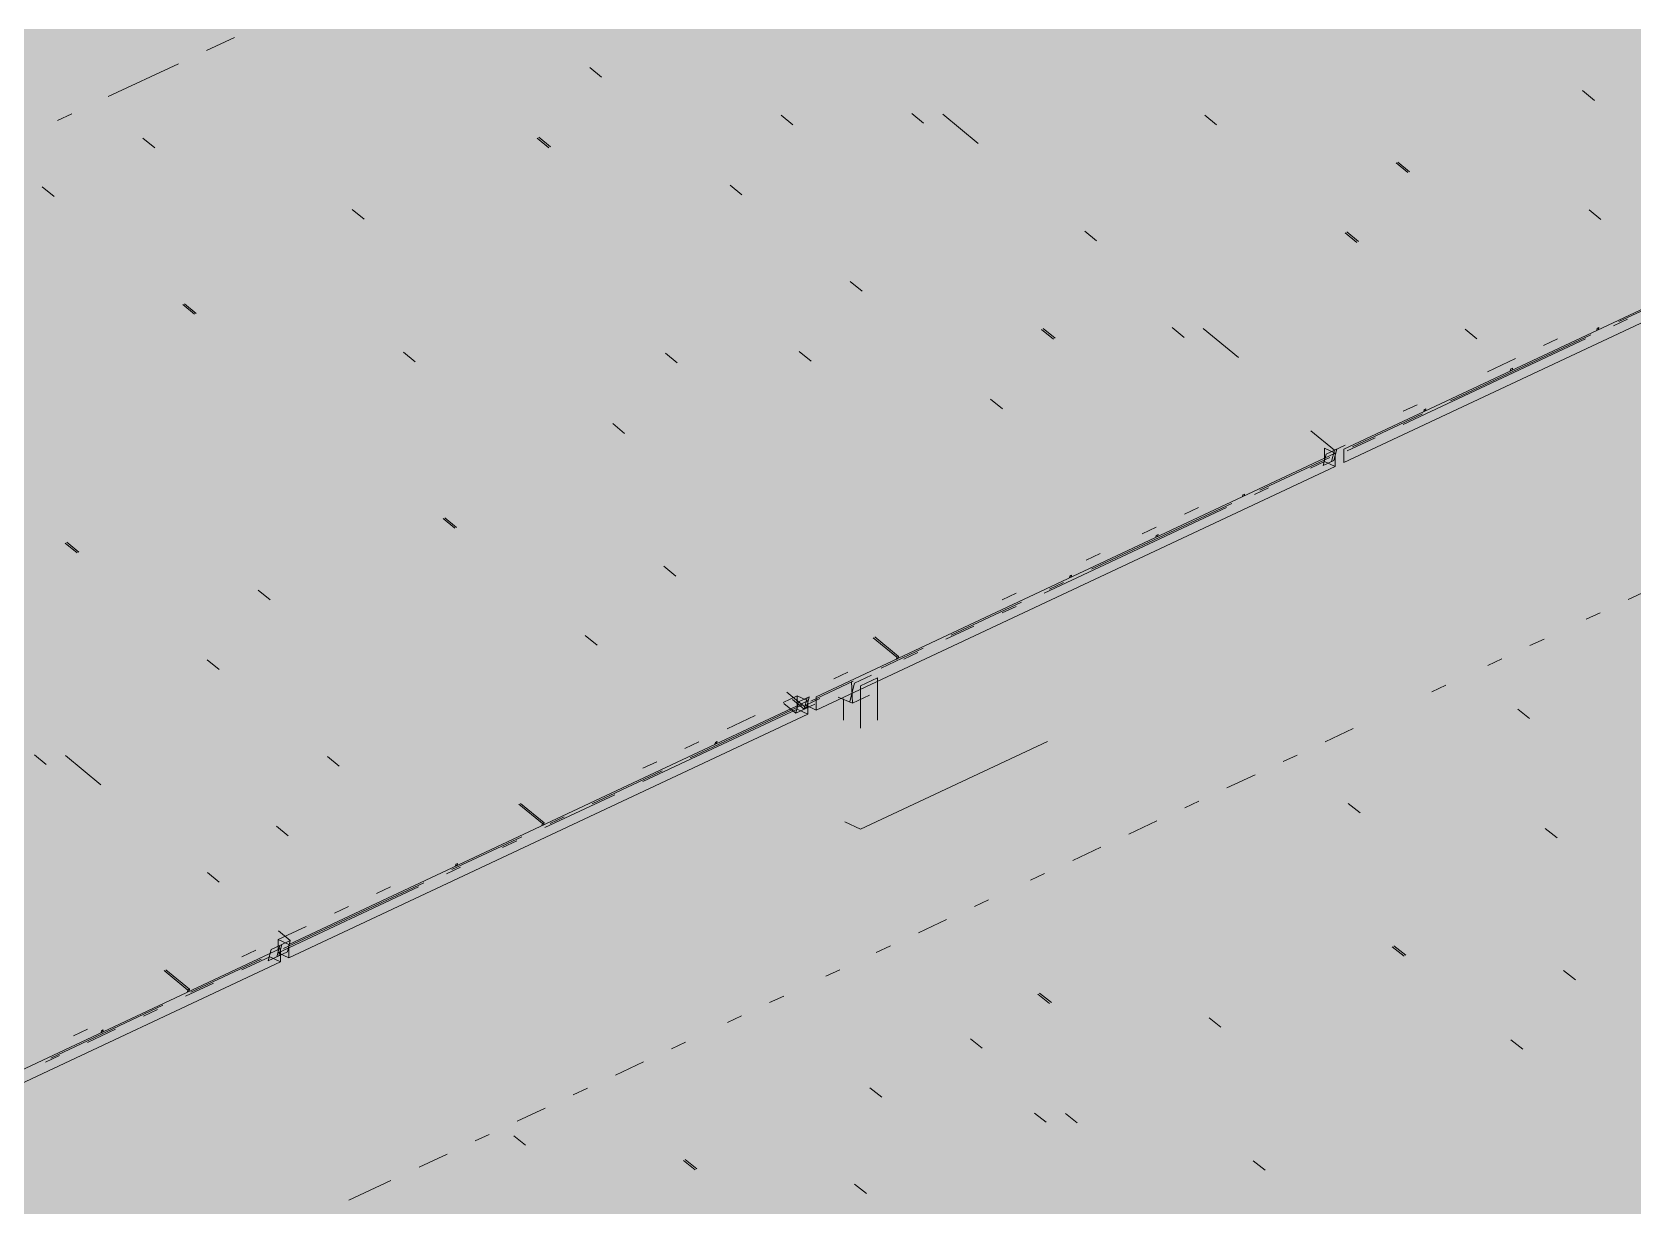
# Paper-space layout '03 3D Building and Roof' of a CAD drawing. Header units: millimetres. Extents: x 5 to 415, y 5 to 292.
# Drawn here: x 217.88 to 224.16, y 231.05 to 235.65 of the extents above; entities that cross this region are included whole.
import ezdxf

# ---------------------------------------------------------------- set-up
doc = ezdxf.new("R2010")
doc.units = ezdxf.units.MM
doc.layers.add('EXISTING', color=7, linetype='Continuous')
doc.layers.add('IMAGES', color=7, linetype='Continuous')

# ---------------------------------------------------------------- blocks, each defined once
blk = doc.blocks.new('SHEET_03')
at = {"layer": 'EXISTING', "color": 250, "lineweight": 9}
for p, q in [((218.5599, 235.5817), (218.6699, 235.6333)), ((218.1746, 235.4008), (218.4498, 235.53)), ((220.1109, 235.477), (220.0645, 235.5152)), ((224.0067, 235.386), (223.9602, 235.4242)), ((217.9761, 235.3076), (218.0312, 235.3335)), ((220.8153, 235.3277), (220.8618, 235.2895)), ((221.3278, 235.3345), (221.3742, 235.2963)), ((221.5886, 235.2169), (221.4493, 235.3315)), ((222.5239, 235.2899), (222.4774, 235.3281)), ((218.3575, 235.1999), (218.311, 235.2381)), ((219.8578, 235.2381), (219.9042, 235.2)), ((219.9109, 235.2031), (219.8644, 235.2413)), ((223.2283, 235.1406), (223.2747, 235.1024)), ((223.2814, 235.1055), (223.2349, 235.1437)), ((217.9625, 235.0083), (217.916, 235.0465)), ((220.6153, 235.0538), (220.6617, 235.0156)), ((223.0231, 234.0172), (225.0595, 234.9732)), ((219.1325, 234.9577), (219.179, 234.9195)), ((223.0231, 233.9651), (225.0595, 234.9212)), ((223.9858, 234.9562), (224.0322, 234.918)), ((222.0532, 234.835), (222.0067, 234.8732)), ((223.0282, 234.8667), (223.0747, 234.8285)), ((223.0814, 234.8316), (223.0349, 234.8698)), ((224.103, 234.5177), (224.5433, 234.7244)), ((221.133, 234.6369), (221.0865, 234.675)), ((218.4668, 234.5851), (218.5133, 234.5469)), ((218.52, 234.5501), (218.4735, 234.5883)), ((221.8373, 234.4876), (221.8838, 234.4494)), ((221.8905, 234.4525), (221.844, 234.4907)), ((222.3498, 234.4943), (222.3963, 234.4561)), ((222.6106, 234.3768), (222.4713, 234.4914)), ((223.5459, 234.4497), (223.4995, 234.4879)), ((224.018, 234.4914), (224.0162, 234.4842)), ((224.0162, 234.4842), (224.0229, 234.4873)), ((224.0247, 234.4945), (224.018, 234.4914)), ((224.0229, 234.4873), (224.0247, 234.4945)), ((224.0822, 234.5015), (224.1372, 234.5273)), ((223.2566, 234.1139), (223.9721, 234.4498)), ((223.4425, 234.2076), (223.9929, 234.466)), ((223.862, 234.4502), (223.807, 234.4243)), ((219.3795, 234.3598), (219.333, 234.398)), ((220.4077, 234.3564), (220.3612, 234.3946)), ((220.9329, 234.363), (220.8865, 234.4011)), ((223.6969, 234.3726), (223.5868, 234.321)), ((223.6786, 234.332), (223.6768, 234.3249)), ((223.6768, 234.3249), (223.6835, 234.328)), ((223.6853, 234.3352), (223.6786, 234.332)), ((223.6835, 234.328), (223.6853, 234.3352)), ((221.6373, 234.2137), (221.6837, 234.1755)), ((223.0573, 234.0268), (223.3325, 234.156)), ((223.3116, 234.1918), (223.2566, 234.1659)), ((223.3392, 234.1727), (223.3374, 234.1655)), ((223.3374, 234.1655), (223.3441, 234.1687)), ((223.3459, 234.1758), (223.3392, 234.1727)), ((223.3441, 234.1687), (223.3459, 234.1758)), ((220.1545, 234.1175), (220.201, 234.0793)), ((222.8941, 234.0899), (222.9871, 234.0135)), ((223.0287, 234.0331), (222.9871, 234.0135)), ((223.0364, 234.0105), (223.1465, 234.0622)), ((220.9533, 233.0455), (222.9897, 234.0015)), ((222.6937, 233.8561), (222.9689, 233.9853)), ((222.893, 233.9432), (222.9481, 233.9691)), ((222.9537, 233.9979), (222.9424, 233.9531)), ((222.9424, 233.9531), (222.9841, 233.9727)), ((222.9481, 234.0211), (222.9897, 234.0015)), ((222.9481, 233.9691), (222.9481, 234.0211)), ((222.9897, 233.9495), (222.9481, 233.9691)), ((222.9954, 234.0175), (222.9537, 233.9979)), ((222.9871, 234.0135), (222.9757, 233.9688)), ((222.9841, 233.9727), (222.9954, 234.0175)), ((222.9897, 234.0015), (222.9897, 233.9495)), ((223.0231, 233.9651), (223.0231, 234.0172)), ((220.9533, 232.9934), (222.9897, 233.9495)), ((222.6337, 233.8415), (222.6271, 233.8384)), ((222.6319, 233.8343), (222.6337, 233.8415)), ((222.6729, 233.8399), (222.7279, 233.8657)), ((221.8473, 233.4523), (222.5628, 233.7882)), ((222.0332, 233.546), (222.5836, 233.8044)), ((222.4527, 233.7885), (222.3977, 233.7627)), ((222.6271, 233.8384), (222.6253, 233.8312)), ((222.6253, 233.8312), (222.6319, 233.8343)), ((219.4888, 233.745), (219.5353, 233.7068)), ((219.542, 233.7099), (219.4955, 233.7481)), ((218.0592, 233.6138), (218.0127, 233.652)), ((222.2876, 233.711), (222.2326, 233.6852)), ((222.2877, 233.679), (222.2858, 233.6719)), ((222.2858, 233.6719), (222.2925, 233.675)), ((222.2943, 233.6822), (222.2877, 233.679)), ((222.2925, 233.675), (222.2943, 233.6822)), ((218.0061, 233.6489), (218.0525, 233.6107)), ((222.0674, 233.6077), (222.0124, 233.5818)), ((220.4015, 233.5197), (220.3551, 233.5579)), ((218.7636, 233.4645), (218.81, 233.4263)), ((221.8681, 233.4685), (221.9232, 233.4943)), ((221.9483, 233.5197), (221.9464, 233.5125)), ((221.9464, 233.5125), (221.9531, 233.5157)), ((221.9549, 233.5228), (221.9483, 233.5197)), ((221.9531, 233.5157), (221.9549, 233.5228)), ((224.1393, 233.4274), (224.2494, 233.479)), ((221.4829, 233.2876), (221.7581, 233.4168)), ((221.7372, 233.4526), (221.6822, 233.4268)), ((221.6822, 233.3748), (221.7372, 233.4006)), ((223.9742, 233.3498), (224.0292, 233.3757)), ((220.0463, 233.2867), (220.0928, 233.2486)), ((221.1765, 233.2774), (221.2695, 233.201)), ((221.2761, 233.2041), (221.1832, 233.2805)), ((221.462, 233.2714), (221.5721, 233.3231)), ((221.2077, 233.1584), (221.3728, 233.236)), ((221.2969, 233.1939), (221.3519, 233.2197)), ((223.754, 233.2465), (223.8091, 233.2723)), ((218.5635, 233.1906), (218.61, 233.1524)), ((221.2695, 233.201), (221.2676, 233.1938)), ((221.2676, 233.1938), (221.2743, 233.197)), ((221.2761, 233.2041), (221.2695, 233.201)), ((221.2743, 233.197), (221.2761, 233.2041)), ((223.5889, 233.169), (223.644, 233.1948)), ((220.9325, 233.0292), (221.0976, 233.1068)), ((221.0768, 233.1426), (221.0217, 233.1167)), ((221.1027, 233.0991), (221.0846, 233.0275)), ((221.092, 233.1056), (221.0952, 233.0209)), ((221.1693, 233.1304), (221.1027, 233.0991)), ((221.127, 233.0892), (221.1936, 233.1205)), ((221.127, 233.0892), (221.127, 232.9227)), ((221.1936, 232.954), (221.1936, 233.1205)), ((223.3688, 233.0656), (223.4238, 233.0915)), ((218.8836, 232.0738), (220.92, 233.0298)), ((220.8783, 233.0494), (220.8233, 233.0236)), ((220.8375, 233.0644), (220.884, 233.0262)), ((220.8595, 233.0353), (220.906, 232.9971)), ((220.9143, 233.001), (220.8679, 233.0392)), ((220.884, 233.0262), (220.8726, 232.9814)), ((220.8783, 233.0494), (220.92, 233.0298)), ((220.8783, 232.9974), (220.8783, 233.0494)), ((220.9256, 233.0458), (220.884, 233.0262)), ((220.9173, 233.0418), (220.906, 232.9971)), ((220.9116, 233.013), (220.9667, 233.0388)), ((220.9143, 233.001), (220.9256, 233.0458)), ((220.92, 233.0298), (220.92, 232.9778)), ((220.9533, 232.9934), (220.9533, 233.0455)), ((221.0952, 233.0209), (221.0396, 233.0438)), ((221.0603, 232.954), (221.0603, 233.0373)), ((221.0952, 233.0209), (221.1619, 233.0523)), ((218.8836, 232.0218), (220.92, 232.9778)), ((220.2729, 232.7131), (220.8783, 232.9974)), ((220.4588, 232.8069), (220.8991, 233.0136)), ((220.7132, 232.9719), (220.6031, 232.9202)), ((220.8726, 232.9814), (220.8262, 233.0196)), ((220.8726, 232.9814), (220.9143, 233.001)), ((220.92, 232.9778), (220.8783, 232.9974)), ((220.906, 232.9971), (220.9477, 233.0166)), ((220.9116, 233.013), (220.9533, 232.9934)), ((223.706, 232.9975), (223.7526, 232.9609)), ((222.9502, 232.8691), (223.0602, 232.9208)), ((220.493, 232.8685), (220.438, 232.8427)), ((220.5573, 232.8667), (220.5555, 232.8595)), ((220.5555, 232.8595), (220.5622, 232.8626)), ((220.564, 232.8698), (220.5573, 232.8667)), ((220.5622, 232.8626), (220.564, 232.8698)), ((221.127, 232.5264), (221.8604, 232.8708)), ((217.8851, 232.8183), (217.9316, 232.7801)), ((218.1459, 232.7007), (218.0066, 232.8153)), ((219.0812, 232.7737), (219.0348, 232.8119)), ((220.3279, 232.791), (220.2729, 232.7652)), ((222.785, 232.7916), (222.8401, 232.8174)), ((220.0736, 232.626), (220.3488, 232.7552)), ((222.5649, 232.6882), (222.675, 232.7399)), ((219.8876, 232.5323), (220.1628, 232.6615)), ((219.7856, 232.6244), (219.8785, 232.548)), ((219.8852, 232.5511), (219.7923, 232.6275)), ((222.3998, 232.6107), (222.4548, 232.6365)), ((223.0404, 232.6266), (223.087, 232.59)), ((218.8812, 232.4998), (218.8347, 232.538)), ((219.8785, 232.548), (219.8767, 232.5408)), ((219.8767, 232.5408), (219.8834, 232.544)), ((219.8852, 232.5511), (219.8785, 232.548)), ((219.8834, 232.544), (219.8852, 232.5511)), ((219.9084, 232.5485), (219.9635, 232.5743)), ((221.0658, 232.5551), (221.127, 232.5264)), ((222.1796, 232.5074), (222.2897, 232.559)), ((223.8608, 232.4927), (223.8142, 232.5292)), ((219.5232, 232.3676), (219.7984, 232.4968)), ((219.7225, 232.4547), (219.7775, 232.4806)), ((221.9595, 232.404), (222.0695, 232.4557)), ((218.6105, 232.3188), (218.564, 232.357)), ((219.5023, 232.3514), (219.5574, 232.3772)), ((219.5391, 232.3887), (219.5373, 232.3815)), ((219.5373, 232.3815), (219.544, 232.3846)), ((219.5458, 232.3918), (219.5391, 232.3887)), ((219.544, 232.3846), (219.5458, 232.3918)), ((221.7944, 232.3265), (221.8494, 232.3523)), ((218.8419, 232.0413), (219.3923, 232.2997)), ((218.8627, 232.0576), (219.4131, 232.3159)), ((219.2822, 232.3001), (219.2272, 232.2742)), ((219.1171, 232.2225), (219.062, 232.1967)), ((221.5742, 232.2231), (221.6292, 232.249)), ((218.952, 232.145), (218.8419, 232.0934)), ((221.354, 232.1198), (221.4641, 232.1714)), ((218.8419, 232.0934), (218.8419, 232.0413)), ((218.8836, 232.0738), (218.8419, 232.0934)), ((218.8892, 232.0897), (218.8428, 232.1279)), ((218.8892, 232.0897), (218.8475, 232.0702)), ((218.8779, 232.045), (218.8892, 232.0897)), ((216.8138, 231.1021), (218.8502, 232.0581)), ((218.7535, 232.0519), (218.6985, 232.026)), ((218.6985, 231.974), (218.8085, 232.0257)), ((218.8142, 232.0545), (218.8029, 232.0097)), ((218.8029, 232.0097), (218.8446, 232.0293)), ((218.8502, 232.0061), (218.8085, 232.0257)), ((218.8559, 232.0741), (218.8142, 232.0545)), ((218.8475, 232.0702), (218.8362, 232.0254)), ((218.8362, 232.0254), (218.8779, 232.045)), ((218.8419, 232.0413), (218.8836, 232.0218)), ((218.8446, 232.0293), (218.8559, 232.0741)), ((218.8502, 232.0581), (218.8502, 232.0061)), ((218.8836, 232.0218), (218.8836, 232.0738)), ((221.1889, 232.0423), (221.244, 232.0681)), ((223.2134, 232.0651), (223.2599, 232.0285)), ((223.2666, 232.0317), (223.22, 232.0682)), ((216.8138, 231.0501), (218.8502, 232.0061)), ((218.3946, 231.9714), (218.4876, 231.895)), ((218.4942, 231.8981), (218.4013, 231.9745)), ((218.4992, 231.8869), (218.7743, 232.0161)), ((220.9905, 231.9491), (221.0455, 231.9749)), ((223.932, 231.9351), (223.8855, 231.9717)), ((218.4783, 231.8706), (218.5884, 231.9223)), ((218.4876, 231.895), (218.4857, 231.8878)), ((218.4942, 231.8981), (218.4876, 231.895)), ((218.4924, 231.891), (218.4942, 231.8981)), ((217.9488, 231.6285), (218.3891, 231.8352)), ((218.4857, 231.8878), (218.4924, 231.891)), ((220.7703, 231.8457), (220.8254, 231.8716)), ((221.8226, 231.8795), (221.8691, 231.843)), ((221.8758, 231.8461), (221.8292, 231.8827)), ((218.3132, 231.7931), (218.3682, 231.819)), ((220.6052, 231.7682), (220.6603, 231.794)), ((222.5412, 231.7495), (222.4947, 231.7861)), ((218.093, 231.7418), (218.038, 231.716)), ((218.093, 231.6898), (218.2031, 231.7414)), ((218.1481, 231.7356), (218.1463, 231.7285)), ((218.1463, 231.7285), (218.153, 231.7316)), ((218.1548, 231.7388), (218.1481, 231.7356)), ((218.153, 231.7316), (218.1548, 231.7388)), ((221.6048, 231.6672), (221.5582, 231.7038)), ((220.3851, 231.6649), (220.4401, 231.6907)), ((223.6791, 231.6995), (223.7257, 231.663)), ((217.9279, 231.6122), (217.983, 231.6381)), ((220.1649, 231.5615), (220.275, 231.6132)), ((219.9998, 231.484), (220.0548, 231.5098)), ((221.2102, 231.4752), (221.1636, 231.5118)), ((219.7796, 231.3806), (219.8897, 231.4323)), ((221.8092, 231.4126), (221.8558, 231.3761)), ((221.9774, 231.3747), (221.9308, 231.4113)), ((219.6145, 231.3031), (219.6696, 231.3289)), ((219.7662, 231.3231), (219.8127, 231.2865)), ((219.3944, 231.1998), (219.5044, 231.2514)), ((220.4316, 231.2265), (220.4782, 231.19)), ((220.4848, 231.1931), (220.4383, 231.2297)), ((222.7142, 231.1881), (222.6676, 231.2246)), ((219.1192, 231.0706), (219.2843, 231.1481)), ((221.1503, 231.0965), (221.1037, 231.1331))]:
    blk.add_line(p, q, dxfattribs=at)
at = {"layer": 'IMAGES', "color": 7}
for points in [[(216.1591, 235.5), (217.9921, 235.5), (216.1591, 235.6667), (217.9921, 235.6667)], [(217.9921, 235.5), (218.3253, 235.5), (217.9921, 235.6667), (218.3253, 235.6667)], [(218.3253, 235.5), (218.492, 235.5), (218.3253, 235.6667), (218.492, 235.6667)], [(218.492, 235.5), (218.6586, 235.5), (218.492, 235.6667), (218.6586, 235.6667)], [(218.6586, 235.5), (218.8253, 235.5), (218.6586, 235.6667), (218.8253, 235.6667)], [(218.8253, 235.5), (220.325, 235.5), (218.8253, 235.6667), (220.325, 235.6667)], [(220.325, 235.5), (220.4916, 235.5), (220.325, 235.6667), (220.4916, 235.6667)], [(220.4916, 235.5), (220.9915, 235.5), (220.4916, 235.6667), (220.9915, 235.6667)], [(220.9915, 235.5), (221.1581, 235.5), (220.9915, 235.6667), (221.1581, 235.6667)], [(221.1581, 235.5), (221.3248, 235.5), (221.1581, 235.6667), (221.3248, 235.6667)], [(221.3248, 235.5), (224.1576, 235.5), (221.3248, 235.6667), (224.1576, 235.6667)], [(224.1576, 235.5), (224.3242, 235.5), (224.1576, 235.6667), (224.3242, 235.6667)], [(217.6588, 235.3333), (217.9921, 235.3333), (217.6588, 235.5), (217.9921, 235.5)], [(217.9921, 235.3333), (218.3253, 235.3333), (217.9921, 235.5), (218.3253, 235.5)], [(218.3253, 235.3333), (219.4918, 235.3333), (218.3253, 235.5), (219.4918, 235.5)], [(219.4918, 235.3333), (219.6584, 235.3333), (219.4918, 235.5), (219.6584, 235.5)], [(219.6584, 235.3333), (220.9915, 235.3333), (219.6584, 235.5), (220.9915, 235.5)], [(220.9915, 235.3333), (221.1581, 235.3333), (220.9915, 235.5), (221.1581, 235.5)], [(221.1581, 235.3333), (221.3248, 235.3333), (221.1581, 235.5), (221.3248, 235.5)], [(221.3248, 235.3333), (222.158, 235.3333), (221.3248, 235.5), (222.158, 235.5)], [(222.158, 235.3333), (222.3246, 235.3333), (222.158, 235.5), (222.3246, 235.5)], [(222.3246, 235.3333), (222.8245, 235.3333), (222.3246, 235.5), (222.8245, 235.5)], [(222.8245, 235.3333), (222.9911, 235.3333), (222.8245, 235.5), (222.9911, 235.5)], [(222.9911, 235.3333), (224.3242, 235.3333), (222.9911, 235.5), (224.3242, 235.5)], [(217.6588, 235.1667), (217.9921, 235.1667), (217.6588, 235.3333), (217.9921, 235.3333)], [(217.9921, 235.1667), (218.1587, 235.1667), (217.9921, 235.3333), (218.1587, 235.3333)], [(218.1587, 235.1667), (218.8253, 235.1667), (218.1587, 235.3333), (218.8253, 235.3333)], [(218.8253, 235.1667), (220.1583, 235.1667), (218.8253, 235.3333), (220.1583, 235.3333)], [(220.1583, 235.1667), (220.4916, 235.1667), (220.1583, 235.3333), (220.4916, 235.3333)], [(220.4916, 235.1667), (220.8249, 235.1667), (220.4916, 235.3333), (220.8249, 235.3333)], [(220.8249, 235.1667), (220.9915, 235.1667), (220.8249, 235.3333), (220.9915, 235.3333)], [(220.9915, 235.1667), (221.4914, 235.1667), (220.9915, 235.3333), (221.4914, 235.3333)], [(221.4914, 235.1667), (221.6581, 235.1667), (221.4914, 235.3333), (221.6581, 235.3333)], [(221.6581, 235.1667), (223.491, 235.1667), (221.6581, 235.3333), (223.491, 235.3333)], [(223.491, 235.1667), (223.6577, 235.1667), (223.491, 235.3333), (223.6577, 235.3333)], [(223.6577, 235.1667), (224.1576, 235.1667), (223.6577, 235.3333), (224.1576, 235.3333)], [(224.1576, 235.1667), (224.3242, 235.1667), (224.1576, 235.3333), (224.3242, 235.3333)], [(217.6588, 235), (218.3253, 235), (217.6588, 235.1667), (218.3253, 235.1667)], [(218.3253, 235), (218.492, 235), (218.3253, 235.1667), (218.492, 235.1667)], [(218.492, 235), (218.6586, 235), (218.492, 235.1667), (218.6586, 235.1667)], [(218.6586, 235), (218.8253, 235), (218.6586, 235.1667), (218.8253, 235.1667)], [(218.8253, 235), (221.6581, 235), (218.8253, 235.1667), (221.6581, 235.1667)], [(221.6581, 234.8333), (221.8247, 234.8333), (221.6581, 235.1667), (221.8247, 235.1667)], [(221.8247, 235), (222.6579, 235), (221.8247, 235.1667), (222.6579, 235.1667)], [(222.6579, 235), (222.8245, 235), (222.6579, 235.1667), (222.8245, 235.1667)], [(222.8245, 235), (223.3244, 235), (222.8245, 235.1667), (223.3244, 235.1667)], [(223.3244, 234.8333), (223.491, 234.8333), (223.3244, 235.1667), (223.491, 235.1667)], [(223.491, 235), (224.8241, 235), (223.491, 235.1667), (224.8241, 235.1667)], [(217.3255, 234.8333), (218.3253, 234.8333), (217.3255, 235), (218.3253, 235)], [(218.3253, 234.8333), (218.492, 234.8333), (218.3253, 235), (218.492, 235)], [(218.492, 234.8333), (218.9919, 234.8333), (218.492, 235), (218.9919, 235)], [(218.9919, 234.8333), (219.1585, 234.8333), (218.9919, 235), (219.1585, 235)], [(219.1585, 234.8333), (220.6582, 234.8333), (219.1585, 235), (220.6582, 235)], [(220.6582, 234.8333), (220.8249, 234.8333), (220.6582, 235), (220.8249, 235)], [(220.8249, 234.8333), (221.6581, 234.8333), (220.8249, 235), (221.6581, 235)], [(221.8247, 234.8333), (221.9913, 234.8333), (221.8247, 235), (221.9913, 235)], [(221.9913, 234.8333), (223.3244, 234.8333), (221.9913, 235), (223.3244, 235)], [(223.491, 234.8333), (224.6575, 234.8333), (223.491, 235), (224.6575, 235)], [(216.9923, 234.6667), (218.1587, 234.6667), (216.9923, 234.8333), (218.1587, 234.8333)], [(218.1587, 234.6667), (218.3253, 234.6667), (218.1587, 234.8333), (218.3253, 234.8333)], [(218.3253, 234.6667), (218.6586, 234.6667), (218.3253, 234.8333), (218.6586, 234.8333)], [(218.6586, 234.6667), (218.8253, 234.6667), (218.6586, 234.8333), (218.8253, 234.8333)], [(218.8253, 234.6667), (218.9919, 234.6667), (218.8253, 234.8333), (218.9919, 234.8333)], [(218.9919, 234.6667), (219.3252, 234.6667), (218.9919, 234.8333), (219.3252, 234.8333)], [(219.3252, 234.6667), (221.4914, 234.6667), (219.3252, 234.8333), (221.4914, 234.8333)], [(221.4914, 234.6667), (221.6581, 234.6667), (221.4914, 234.8333), (221.6581, 234.8333)], [(221.6581, 234.6667), (221.9913, 234.6667), (221.6581, 234.8333), (221.9913, 234.8333)], [(221.9913, 234.6667), (222.158, 234.6667), (221.9913, 234.8333), (222.158, 234.8333)], [(222.158, 234.6667), (222.3246, 234.6667), (222.158, 234.8333), (222.3246, 234.8333)], [(222.3246, 234.6667), (224.3242, 234.6667), (222.3246, 234.8333), (224.3242, 234.8333)], [(217.4922, 234.5), (218.8253, 234.5), (217.4922, 234.6667), (218.8253, 234.6667)], [(218.8253, 234.5), (218.9919, 234.5), (218.8253, 234.6667), (218.9919, 234.6667)], [(218.9919, 234.5), (219.3252, 234.5), (218.9919, 234.6667), (219.3252, 234.6667)], [(219.3252, 234.5), (222.158, 234.5), (219.3252, 234.6667), (222.158, 234.6667)], [(222.158, 234.5), (222.3246, 234.5), (222.158, 234.6667), (222.3246, 234.6667)], [(222.3246, 234.5), (223.1578, 234.5), (222.3246, 234.6667), (223.1578, 234.6667)], [(223.1578, 234.5), (223.3244, 234.5), (223.1578, 234.6667), (223.3244, 234.6667)], [(223.3244, 234.5), (223.8243, 234.5), (223.3244, 234.6667), (223.8243, 234.6667)], [(223.8243, 234.5), (224.4909, 234.5), (223.8243, 234.6667), (224.4909, 234.6667)], [(216.659, 234.3333), (218.6586, 234.3333), (216.659, 234.5), (218.6586, 234.5)], [(218.6586, 234.3333), (218.8253, 234.3333), (218.6586, 234.5), (218.8253, 234.5)], [(218.8253, 234.3333), (219.3252, 234.3333), (218.8253, 234.5), (219.3252, 234.5)], [(219.3252, 234.3333), (219.9917, 234.3333), (219.3252, 234.5), (219.9917, 234.5)], [(219.9917, 234.3333), (221.3248, 234.3333), (219.9917, 234.5), (221.3248, 234.5)], [(221.3248, 234.3333), (221.4914, 234.3333), (221.3248, 234.5), (221.4914, 234.5)], [(221.4914, 234.3333), (222.4912, 234.3333), (221.4914, 234.5), (222.4912, 234.5)], [(222.4912, 234.3333), (222.6579, 234.3333), (222.4912, 234.5), (222.6579, 234.5)], [(222.6579, 234.3333), (223.6577, 234.3333), (222.6579, 234.5), (223.6577, 234.5)], [(223.6577, 234.3333), (224.1576, 234.3333), (223.6577, 234.5), (224.1576, 234.5)], [(224.1576, 234.3333), (224.3242, 234.3333), (224.1576, 234.5), (224.3242, 234.5)], [(217.8254, 234), (217.9921, 234), (217.8254, 234.3333), (217.9921, 234.3333)], [(217.9921, 234.1667), (219.3252, 234.1667), (217.9921, 234.3333), (219.3252, 234.3333)], [(219.3252, 234.1667), (219.4918, 234.1667), (219.3252, 234.3333), (219.4918, 234.3333)], [(219.4918, 234.1667), (219.6584, 234.1667), (219.4918, 234.3333), (219.6584, 234.3333)], [(219.6584, 234.1667), (219.8251, 234.1667), (219.6584, 234.3333), (219.8251, 234.3333)], [(219.8251, 234.1667), (219.9917, 234.1667), (219.8251, 234.3333), (219.9917, 234.3333)], [(219.9917, 234.1667), (220.4916, 234.1667), (219.9917, 234.3333), (220.4916, 234.3333)], [(220.4916, 234.1667), (220.6582, 234.1667), (220.4916, 234.3333), (220.6582, 234.3333)], [(220.6582, 234.1667), (222.4912, 234.1667), (220.6582, 234.3333), (222.4912, 234.3333)], [(222.4912, 234.1667), (222.8245, 234.1667), (222.4912, 234.3333), (222.8245, 234.3333)], [(222.8245, 234.1667), (223.3244, 234.1667), (222.8245, 234.3333), (223.3244, 234.3333)], [(223.3244, 234.1667), (223.6577, 234.1667), (223.3244, 234.3333), (223.6577, 234.3333)], [(223.6577, 234.1667), (223.8243, 234.1667), (223.6577, 234.3333), (223.8243, 234.3333)], [(223.8243, 234.1667), (223.991, 234.1667), (223.8243, 234.3333), (223.991, 234.3333)], [(223.991, 234.1667), (224.1576, 234.1667), (223.991, 234.3333), (224.1576, 234.3333)], [(224.1576, 234.1667), (224.3242, 234.1667), (224.1576, 234.3333), (224.3242, 234.3333)], [(217.9921, 234), (219.4918, 234), (217.9921, 234.1667), (219.4918, 234.1667)], [(219.4918, 234), (219.6584, 234), (219.4918, 234.1667), (219.6584, 234.1667)], [(219.6584, 234), (219.9917, 234), (219.6584, 234.1667), (219.9917, 234.1667)], [(219.9917, 234), (221.6581, 234), (219.9917, 234.1667), (221.6581, 234.1667)], [(221.6581, 234), (221.9913, 234), (221.6581, 234.1667), (221.9913, 234.1667)], [(221.9913, 234), (222.6579, 234), (221.9913, 234.1667), (222.6579, 234.1667)], [(222.6579, 234), (222.8245, 234), (222.6579, 234.1667), (222.8245, 234.1667)], [(222.8245, 234), (222.9911, 234), (222.8245, 234.1667), (222.9911, 234.1667)], [(222.9911, 234), (223.3244, 234), (222.9911, 234.1667), (223.3244, 234.1667)], [(223.3244, 234), (223.491, 234), (223.3244, 234.1667), (223.491, 234.1667)], [(223.491, 234), (223.6577, 234), (223.491, 234.1667), (223.6577, 234.1667)], [(223.6577, 234), (223.8243, 234), (223.6577, 234.1667), (223.8243, 234.1667)], [(223.8243, 234), (223.991, 234), (223.8243, 234.1667), (223.991, 234.1667)], [(223.991, 234), (224.1576, 234), (223.991, 234.1667), (224.1576, 234.1667)], [(224.1576, 234), (224.9908, 234), (224.1576, 234.1667), (224.9908, 234.1667)], [(217.8254, 233.8333), (219.1585, 233.8333), (217.8254, 234), (219.1585, 234)], [(219.1585, 233.8333), (219.3252, 233.8333), (219.1585, 234), (219.3252, 234)], [(219.3252, 233.8333), (219.6584, 233.8333), (219.3252, 234), (219.6584, 234)], [(219.6584, 233.8333), (219.8251, 233.8333), (219.6584, 234), (219.8251, 234)], [(219.8251, 233.8333), (219.9917, 233.8333), (219.8251, 234), (219.9917, 234)], [(219.9917, 233.8333), (220.1583, 233.8333), (219.9917, 234), (220.1583, 234)], [(220.1583, 233.8333), (220.325, 233.8333), (220.1583, 234), (220.325, 234)], [(220.325, 233.8333), (220.4916, 233.8333), (220.325, 234), (220.4916, 234)], [(220.4916, 233.8333), (221.8247, 233.8333), (220.4916, 234), (221.8247, 234)], [(221.8247, 233.8333), (221.9913, 233.8333), (221.8247, 234), (221.9913, 234)], [(221.9913, 233.8333), (222.4912, 233.8333), (221.9913, 234), (222.4912, 234)], [(222.4912, 233.6667), (222.6579, 233.6667), (222.4912, 234), (222.6579, 234)], [(222.6579, 233.6667), (222.8245, 233.6667), (222.6579, 234), (222.8245, 234)], [(222.8245, 233.8333), (222.9911, 233.8333), (222.8245, 234), (222.9911, 234)], [(222.9911, 233.8333), (223.3244, 233.8333), (222.9911, 234), (223.3244, 234)], [(223.3244, 233.8333), (223.491, 233.8333), (223.3244, 234), (223.491, 234)], [(223.491, 233.8333), (223.6577, 233.8333), (223.491, 234), (223.6577, 234)], [(223.6577, 233.8333), (223.8243, 233.8333), (223.6577, 234), (223.8243, 234)], [(223.8243, 233.8333), (224.4909, 233.8333), (223.8243, 234), (224.4909, 234)], [(216.8256, 233.6667), (218.3253, 233.6667), (216.8256, 233.8333), (218.3253, 233.8333)], [(218.3253, 233.6667), (218.492, 233.6667), (218.3253, 233.8333), (218.492, 233.8333)], [(218.492, 233.6667), (219.8251, 233.6667), (218.492, 233.8333), (219.8251, 233.8333)], [(219.8251, 233.6667), (220.4916, 233.6667), (219.8251, 233.8333), (220.4916, 233.8333)], [(220.4916, 233.6667), (220.9915, 233.6667), (220.4916, 233.8333), (220.9915, 233.8333)], [(220.9915, 233.6667), (221.1581, 233.6667), (220.9915, 233.8333), (221.1581, 233.8333)], [(221.1581, 233.6667), (222.158, 233.6667), (221.1581, 233.8333), (222.158, 233.8333)], [(222.158, 233.6667), (222.3246, 233.6667), (222.158, 233.8333), (222.3246, 233.8333)], [(222.3246, 233.6667), (222.4912, 233.6667), (222.3246, 233.8333), (222.4912, 233.8333)], [(222.8245, 233.6667), (222.9911, 233.6667), (222.8245, 233.8333), (222.9911, 233.8333)], [(222.9911, 233.6667), (223.1578, 233.6667), (222.9911, 233.8333), (223.1578, 233.8333)], [(223.1578, 233.6667), (223.3244, 233.6667), (223.1578, 233.8333), (223.3244, 233.8333)], [(223.3244, 233.6667), (223.491, 233.6667), (223.3244, 233.8333), (223.491, 233.8333)], [(223.491, 233.6667), (224.1576, 233.6667), (223.491, 233.8333), (224.1576, 233.8333)], [(224.1576, 233.6667), (224.3242, 233.6667), (224.1576, 233.8333), (224.3242, 233.8333)], [(217.6588, 233.5), (219.6584, 233.5), (217.6588, 233.6667), (219.6584, 233.6667)], [(219.6584, 233.5), (219.8251, 233.5), (219.6584, 233.6667), (219.8251, 233.6667)], [(219.8251, 233.5), (220.4916, 233.5), (219.8251, 233.6667), (220.4916, 233.6667)], [(220.4916, 233.5), (220.9915, 233.5), (220.4916, 233.6667), (220.9915, 233.6667)], [(220.9915, 233.5), (221.8247, 233.5), (220.9915, 233.6667), (221.8247, 233.6667)], [(221.8247, 233.5), (222.158, 233.5), (221.8247, 233.6667), (222.158, 233.6667)], [(222.158, 233.5), (222.3246, 233.5), (222.158, 233.6667), (222.3246, 233.6667)], [(222.3246, 233.5), (222.4912, 233.5), (222.3246, 233.6667), (222.4912, 233.6667)], [(222.4912, 233.5), (222.8245, 233.5), (222.4912, 233.6667), (222.8245, 233.6667)], [(222.8245, 233.5), (222.9911, 233.5), (222.8245, 233.6667), (222.9911, 233.6667)], [(222.9911, 233.5), (223.8243, 233.5), (222.9911, 233.6667), (223.8243, 233.6667)], [(223.8243, 233.5), (224.1576, 233.5), (223.8243, 233.6667), (224.1576, 233.6667)], [(224.1576, 233.5), (224.3242, 233.5), (224.1576, 233.6667), (224.3242, 233.6667)], [(217.1589, 233.3333), (218.1587, 233.3333), (217.1589, 233.5), (218.1587, 233.5)], [(218.1587, 233.3333), (218.3253, 233.3333), (218.1587, 233.5), (218.3253, 233.5)], [(218.3253, 233.3333), (218.8253, 233.3333), (218.3253, 233.5), (218.8253, 233.5)], [(218.8253, 233.1667), (218.9919, 233.1667), (218.8253, 233.5), (218.9919, 233.5)], [(218.9919, 233.3333), (220.325, 233.3333), (218.9919, 233.5), (220.325, 233.5)], [(220.325, 233.3333), (220.4916, 233.3333), (220.325, 233.5), (220.4916, 233.5)], [(220.4916, 233.3333), (220.6582, 233.3333), (220.4916, 233.5), (220.6582, 233.5)], [(220.6582, 233.3333), (220.9915, 233.3333), (220.6582, 233.5), (220.9915, 233.5)], [(220.9915, 233.3333), (221.4914, 233.3333), (220.9915, 233.5), (221.4914, 233.5)], [(221.4914, 233.3333), (221.6581, 233.3333), (221.4914, 233.5), (221.6581, 233.5)], [(221.6581, 233.3333), (221.8247, 233.3333), (221.6581, 233.5), (221.8247, 233.5)], [(221.8247, 233.3333), (221.9913, 233.3333), (221.8247, 233.5), (221.9913, 233.5)], [(221.9913, 233.3333), (222.158, 233.3333), (221.9913, 233.5), (222.158, 233.5)], [(222.158, 233.3333), (222.3246, 233.3333), (222.158, 233.5), (222.3246, 233.5)], [(222.3246, 233.3333), (222.8245, 233.3333), (222.3246, 233.5), (222.8245, 233.5)], [(222.8245, 233.3333), (223.491, 233.3333), (222.8245, 233.5), (223.491, 233.5)], [(223.491, 233.3333), (223.6577, 233.3333), (223.491, 233.5), (223.6577, 233.5)], [(223.6577, 233.3333), (223.8243, 233.3333), (223.6577, 233.5), (223.8243, 233.5)], [(223.8243, 233.3333), (223.991, 233.3333), (223.8243, 233.5), (223.991, 233.5)], [(223.991, 233.3333), (224.1576, 233.3333), (223.991, 233.5), (224.1576, 233.5)], [(224.1576, 233.3333), (224.3242, 233.3333), (224.1576, 233.5), (224.3242, 233.5)], [(216.4924, 233.1667), (218.8253, 233.1667), (216.4924, 233.3333), (218.8253, 233.3333)], [(218.9919, 233.1667), (220.4916, 233.1667), (218.9919, 233.3333), (220.4916, 233.3333)], [(220.4916, 233.1667), (220.6582, 233.1667), (220.4916, 233.3333), (220.6582, 233.3333)], [(220.6582, 233.1667), (220.8249, 233.1667), (220.6582, 233.3333), (220.8249, 233.3333)], [(220.8249, 233.1667), (221.4914, 233.1667), (220.8249, 233.3333), (221.4914, 233.3333)], [(221.4914, 233.1667), (221.8247, 233.1667), (221.4914, 233.3333), (221.8247, 233.3333)], [(221.8247, 233.1667), (221.9913, 233.1667), (221.8247, 233.3333), (221.9913, 233.3333)], [(221.9913, 233.1667), (222.158, 233.1667), (221.9913, 233.3333), (222.158, 233.3333)], [(222.158, 233.1667), (222.3246, 233.1667), (222.158, 233.3333), (222.3246, 233.3333)], [(222.3246, 233.1667), (223.3244, 233.1667), (222.3246, 233.3333), (223.3244, 233.3333)], [(223.3244, 233.1667), (223.491, 233.1667), (223.3244, 233.3333), (223.491, 233.3333)], [(223.491, 233.1667), (223.6577, 233.1667), (223.491, 233.3333), (223.6577, 233.3333)], [(223.6577, 233.1667), (223.8243, 233.1667), (223.6577, 233.3333), (223.8243, 233.3333)], [(223.8243, 233.1667), (225.324, 233.1667), (223.8243, 233.3333), (225.324, 233.3333)], [(217.8254, 233), (218.6586, 233), (217.8254, 233.1667), (218.6586, 233.1667)], [(218.6586, 233), (218.8253, 233), (218.6586, 233.1667), (218.8253, 233.1667)], [(218.8253, 233), (220.1583, 233), (218.8253, 233.1667), (220.1583, 233.1667)], [(220.1583, 233), (220.325, 233), (220.1583, 233.1667), (220.325, 233.1667)], [(220.325, 233), (220.6582, 233), (220.325, 233.1667), (220.6582, 233.1667)], [(220.6582, 233), (220.9915, 233), (220.6582, 233.1667), (220.9915, 233.1667)], [(220.9915, 233), (221.1581, 233), (220.9915, 233.1667), (221.1581, 233.1667)], [(221.1581, 233), (221.3248, 233), (221.1581, 233.1667), (221.3248, 233.1667)], [(221.3248, 233), (221.4914, 233), (221.3248, 233.1667), (221.4914, 233.1667)], [(221.4914, 233), (221.6581, 233), (221.4914, 233.1667), (221.6581, 233.1667)], [(221.6581, 233), (221.9913, 233), (221.6581, 233.1667), (221.9913, 233.1667)], [(221.9913, 233), (222.9911, 233), (221.9913, 233.1667), (222.9911, 233.1667)], [(222.9911, 233), (223.1578, 233), (222.9911, 233.1667), (223.1578, 233.1667)], [(223.1578, 233), (223.3244, 233), (223.1578, 233.1667), (223.3244, 233.1667)], [(223.3244, 233), (223.491, 233), (223.3244, 233.1667), (223.491, 233.1667)], [(223.491, 233), (224.4909, 233), (223.491, 233.1667), (224.4909, 233.1667)], [(217.8254, 232.8333), (219.3252, 232.8333), (217.8254, 233), (219.3252, 233)], [(219.3252, 232.8333), (219.4918, 232.8333), (219.3252, 233), (219.4918, 233)], [(219.4918, 232.8333), (220.6582, 232.8333), (219.4918, 233), (220.6582, 233)], [(220.6582, 232.8333), (220.8249, 232.8333), (220.6582, 233), (220.8249, 233)], [(220.8249, 232.8333), (221.6581, 232.8333), (220.8249, 233), (221.6581, 233)], [(221.6581, 232.8333), (221.9913, 232.8333), (221.6581, 233), (221.9913, 233)], [(221.9913, 232.8333), (222.158, 232.8333), (221.9913, 233), (222.158, 233)], [(222.158, 232.8333), (222.3246, 232.8333), (222.158, 233), (222.3246, 233)], [(222.3246, 232.8333), (222.4912, 232.8333), (222.3246, 233), (222.4912, 233)], [(222.4912, 232.8333), (222.6579, 232.8333), (222.4912, 233), (222.6579, 233)], [(222.6579, 232.8333), (222.8245, 232.8333), (222.6579, 233), (222.8245, 233)], [(222.8245, 232.8333), (222.9911, 232.8333), (222.8245, 233), (222.9911, 233)], [(222.9911, 232.8333), (223.1578, 232.8333), (222.9911, 233), (223.1578, 233)], [(223.1578, 232.8333), (223.3244, 232.8333), (223.1578, 233), (223.3244, 233)], [(223.3244, 232.8333), (223.491, 232.8333), (223.3244, 233), (223.491, 233)], [(223.491, 232.6667), (223.6577, 232.6667), (223.491, 233), (223.6577, 233)], [(223.6577, 232.8333), (223.991, 232.8333), (223.6577, 233), (223.991, 233)], [(223.991, 232.8333), (224.3242, 232.8333), (223.991, 233), (224.3242, 233)], [(217.6588, 232.6667), (217.9921, 232.6667), (217.6588, 232.8333), (217.9921, 232.8333)], [(217.9921, 232.6667), (218.1587, 232.6667), (217.9921, 232.8333), (218.1587, 232.8333)], [(218.1587, 232.6667), (219.9917, 232.6667), (218.1587, 232.8333), (219.9917, 232.8333)], [(219.9917, 232.6667), (220.325, 232.6667), (219.9917, 232.8333), (220.325, 232.8333)], [(220.325, 232.6667), (221.8247, 232.6667), (220.325, 232.8333), (221.8247, 232.8333)], [(221.8247, 232.6667), (221.9913, 232.6667), (221.8247, 232.8333), (221.9913, 232.8333)], [(221.9913, 232.6667), (222.3246, 232.6667), (221.9913, 232.8333), (222.3246, 232.8333)], [(222.3246, 232.6667), (222.4912, 232.6667), (222.3246, 232.8333), (222.4912, 232.8333)], [(222.4912, 232.6667), (222.6579, 232.6667), (222.4912, 232.8333), (222.6579, 232.8333)], [(222.6579, 232.6667), (222.8245, 232.6667), (222.6579, 232.8333), (222.8245, 232.8333)], [(222.8245, 232.6667), (223.3244, 232.6667), (222.8245, 232.8333), (223.3244, 232.8333)], [(223.3244, 232.6667), (223.491, 232.6667), (223.3244, 232.8333), (223.491, 232.8333)], [(223.6577, 232.6667), (223.8243, 232.6667), (223.6577, 232.8333), (223.8243, 232.8333)], [(223.8243, 232.6667), (223.991, 232.6667), (223.8243, 232.8333), (223.991, 232.8333)], [(223.991, 232.6667), (224.9908, 232.6667), (223.991, 232.8333), (224.9908, 232.8333)], [(215.1593, 232.5), (217.9921, 232.5), (215.1593, 232.6667), (217.9921, 232.6667)], [(217.9921, 232.5), (218.3253, 232.5), (217.9921, 232.6667), (218.3253, 232.6667)], [(218.3253, 232.5), (219.1585, 232.5), (218.3253, 232.6667), (219.1585, 232.6667)], [(219.1585, 232.5), (219.3252, 232.5), (219.1585, 232.6667), (219.3252, 232.6667)], [(219.3252, 232.5), (219.6584, 232.5), (219.3252, 232.6667), (219.6584, 232.6667)], [(219.6584, 232.5), (220.1583, 232.5), (219.6584, 232.6667), (220.1583, 232.6667)], [(220.1583, 232.5), (220.325, 232.5), (220.1583, 232.6667), (220.325, 232.6667)], [(220.325, 232.5), (220.4916, 232.5), (220.325, 232.6667), (220.4916, 232.6667)], [(220.4916, 232.5), (220.6582, 232.5), (220.4916, 232.6667), (220.6582, 232.6667)], [(220.6582, 232.5), (220.8249, 232.5), (220.6582, 232.6667), (220.8249, 232.6667)], [(220.8249, 232.5), (221.4914, 232.5), (220.8249, 232.6667), (221.4914, 232.6667)], [(221.4914, 232.5), (221.6581, 232.5), (221.4914, 232.6667), (221.6581, 232.6667)], [(221.6581, 232.5), (221.8247, 232.5), (221.6581, 232.6667), (221.8247, 232.6667)], [(221.8247, 232.5), (222.158, 232.5), (221.8247, 232.6667), (222.158, 232.6667)], [(222.158, 232.5), (222.3246, 232.5), (222.158, 232.6667), (222.3246, 232.6667)], [(222.3246, 232.5), (222.6579, 232.5), (222.3246, 232.6667), (222.6579, 232.6667)], [(222.6579, 232.5), (223.8243, 232.5), (222.6579, 232.6667), (223.8243, 232.6667)], [(223.8243, 232.3333), (223.991, 232.3333), (223.8243, 232.6667), (223.991, 232.6667)], [(223.991, 232.5), (224.1576, 232.5), (223.991, 232.6667), (224.1576, 232.6667)], [(224.1576, 232.5), (224.3242, 232.5), (224.1576, 232.6667), (224.3242, 232.6667)], [(217.4922, 232.3333), (218.1587, 232.3333), (217.4922, 232.5), (218.1587, 232.5)], [(218.1587, 232.3333), (218.492, 232.3333), (218.1587, 232.5), (218.492, 232.5)], [(218.492, 232.3333), (219.6584, 232.3333), (218.492, 232.5), (219.6584, 232.5)], [(219.6584, 232.3333), (219.8251, 232.3333), (219.6584, 232.5), (219.8251, 232.5)], [(219.8251, 232.3333), (219.9917, 232.3333), (219.8251, 232.5), (219.9917, 232.5)], [(219.9917, 232.3333), (220.1583, 232.3333), (219.9917, 232.5), (220.1583, 232.5)], [(220.1583, 232.3333), (220.325, 232.3333), (220.1583, 232.5), (220.325, 232.5)], [(220.325, 232.3333), (220.4916, 232.3333), (220.325, 232.5), (220.4916, 232.5)], [(220.4916, 232.3333), (220.6582, 232.3333), (220.4916, 232.5), (220.6582, 232.5)], [(220.6582, 232.3333), (220.8249, 232.3333), (220.6582, 232.5), (220.8249, 232.5)], [(220.8249, 232.3333), (220.9915, 232.3333), (220.8249, 232.5), (220.9915, 232.5)], [(220.9915, 232.3333), (221.1581, 232.3333), (220.9915, 232.5), (221.1581, 232.5)], [(221.1581, 232.3333), (221.3248, 232.3333), (221.1581, 232.5), (221.3248, 232.5)], [(221.3248, 232.3333), (221.4914, 232.3333), (221.3248, 232.5), (221.4914, 232.5)], [(221.4914, 232.3333), (221.8247, 232.3333), (221.4914, 232.5), (221.8247, 232.5)], [(221.8247, 232.3333), (221.9913, 232.3333), (221.8247, 232.5), (221.9913, 232.5)], [(221.9913, 232.3333), (222.158, 232.3333), (221.9913, 232.5), (222.158, 232.5)], [(222.158, 232.3333), (223.1578, 232.3333), (222.158, 232.5), (223.1578, 232.5)], [(223.1578, 232.3333), (223.3244, 232.3333), (223.1578, 232.5), (223.3244, 232.5)], [(223.3244, 232.3333), (223.8243, 232.3333), (223.3244, 232.5), (223.8243, 232.5)], [(223.991, 232.3333), (225.9906, 232.3333), (223.991, 232.5), (225.9906, 232.5)], [(215.9924, 232.1667), (218.492, 232.1667), (215.9924, 232.3333), (218.492, 232.3333)], [(218.492, 232.1667), (218.8253, 232.1667), (218.492, 232.3333), (218.8253, 232.3333)], [(218.8253, 232.1667), (218.9919, 232.1667), (218.8253, 232.3333), (218.9919, 232.3333)], [(218.9919, 232.1667), (219.1585, 232.1667), (218.9919, 232.3333), (219.1585, 232.3333)], [(219.1585, 232.1667), (219.3252, 232.1667), (219.1585, 232.3333), (219.3252, 232.3333)], [(219.3252, 232.1667), (219.4918, 232.1667), (219.3252, 232.3333), (219.4918, 232.3333)], [(219.4918, 232.1667), (219.6584, 232.1667), (219.4918, 232.3333), (219.6584, 232.3333)], [(219.6584, 232.1667), (219.8251, 232.1667), (219.6584, 232.3333), (219.8251, 232.3333)], [(219.8251, 232.1667), (220.1583, 232.1667), (219.8251, 232.3333), (220.1583, 232.3333)], [(220.1583, 232.1667), (220.8249, 232.1667), (220.1583, 232.3333), (220.8249, 232.3333)], [(220.8249, 232), (220.9915, 232), (220.8249, 232.3333), (220.9915, 232.3333)], [(220.9915, 232.1667), (221.1581, 232.1667), (220.9915, 232.3333), (221.1581, 232.3333)], [(221.1581, 232.1667), (221.4914, 232.1667), (221.1581, 232.3333), (221.4914, 232.3333)], [(221.4914, 232.1667), (221.6581, 232.1667), (221.4914, 232.3333), (221.6581, 232.3333)], [(221.6581, 232.1667), (221.8247, 232.1667), (221.6581, 232.3333), (221.8247, 232.3333)], [(221.8247, 232.1667), (222.9911, 232.1667), (221.8247, 232.3333), (222.9911, 232.3333)], [(222.9911, 232.1667), (223.1578, 232.1667), (222.9911, 232.3333), (223.1578, 232.3333)], [(223.1578, 232.1667), (223.8243, 232.1667), (223.1578, 232.3333), (223.8243, 232.3333)], [(223.8243, 232.1667), (224.1576, 232.1667), (223.8243, 232.3333), (224.1576, 232.3333)], [(224.1576, 232.1667), (224.3242, 232.1667), (224.1576, 232.3333), (224.3242, 232.3333)], [(217.3255, 232), (218.6586, 232), (217.3255, 232.1667), (218.6586, 232.1667)], [(218.6586, 232), (218.8253, 232), (218.6586, 232.1667), (218.8253, 232.1667)], [(218.8253, 232), (218.9919, 232), (218.8253, 232.1667), (218.9919, 232.1667)], [(218.9919, 232), (219.1585, 232), (218.9919, 232.1667), (219.1585, 232.1667)], [(219.1585, 232), (219.3252, 232), (219.1585, 232.1667), (219.3252, 232.1667)], [(219.3252, 232), (219.4918, 232), (219.3252, 232.1667), (219.4918, 232.1667)], [(219.4918, 232), (219.8251, 232), (219.4918, 232.1667), (219.8251, 232.1667)], [(219.8251, 232), (220.6582, 232), (219.8251, 232.1667), (220.6582, 232.1667)], [(220.6582, 232), (220.8249, 232), (220.6582, 232.1667), (220.8249, 232.1667)], [(220.9915, 232), (221.1581, 232), (220.9915, 232.1667), (221.1581, 232.1667)], [(221.1581, 232), (221.3248, 232), (221.1581, 232.1667), (221.3248, 232.1667)], [(221.3248, 232), (221.6581, 232), (221.3248, 232.1667), (221.6581, 232.1667)], [(221.6581, 232), (222.158, 232), (221.6581, 232.1667), (222.158, 232.1667)], [(222.158, 232), (222.3246, 232), (222.158, 232.1667), (222.3246, 232.1667)], [(222.3246, 232), (223.6577, 232), (222.3246, 232.1667), (223.6577, 232.1667)], [(223.6577, 232), (223.8243, 232), (223.6577, 232.1667), (223.8243, 232.1667)], [(223.8243, 232), (224.1576, 232), (223.8243, 232.1667), (224.1576, 232.1667)], [(224.1576, 232), (224.4909, 232), (224.1576, 232.1667), (224.4909, 232.1667)], [(217.8254, 231.8333), (217.9921, 231.8333), (217.8254, 232), (217.9921, 232)], [(217.9921, 231.8333), (218.3253, 231.8333), (217.9921, 232), (218.3253, 232)], [(218.3253, 231.8333), (218.6586, 231.8333), (218.3253, 232), (218.6586, 232)], [(218.6586, 231.8333), (218.8253, 231.8333), (218.6586, 232), (218.8253, 232)], [(218.8253, 231.8333), (218.9919, 231.8333), (218.8253, 232), (218.9919, 232)], [(218.9919, 231.8333), (219.1585, 231.8333), (218.9919, 232), (219.1585, 232)], [(219.1585, 231.8333), (219.3252, 231.8333), (219.1585, 232), (219.3252, 232)], [(219.3252, 231.8333), (219.4918, 231.8333), (219.3252, 232), (219.4918, 232)], [(219.4918, 231.8333), (220.325, 231.8333), (219.4918, 232), (220.325, 232)], [(220.325, 231.8333), (220.4916, 231.8333), (220.325, 232), (220.4916, 232)], [(220.4916, 231.8333), (220.6582, 231.8333), (220.4916, 232), (220.6582, 232)], [(220.6582, 231.8333), (220.8249, 231.8333), (220.6582, 232), (220.8249, 232)], [(220.8249, 231.8333), (220.9915, 231.8333), (220.8249, 232), (220.9915, 232)], [(220.9915, 231.8333), (221.3248, 231.8333), (220.9915, 232), (221.3248, 232)], [(221.3248, 231.8333), (222.8245, 231.8333), (221.3248, 232), (222.8245, 232)], [(222.8245, 231.8333), (222.9911, 231.8333), (222.8245, 232), (222.9911, 232)], [(222.9911, 231.8333), (223.991, 231.8333), (222.9911, 232), (223.991, 232)], [(223.991, 231.6667), (224.1576, 231.6667), (223.991, 232), (224.1576, 232)], [(224.1576, 231.8333), (224.3242, 231.8333), (224.1576, 232), (224.3242, 232)], [(215.8258, 231.6667), (217.9921, 231.6667), (215.8258, 231.8333), (217.9921, 231.8333)], [(217.9921, 231.6667), (218.3253, 231.6667), (217.9921, 231.8333), (218.3253, 231.8333)], [(218.3253, 231.6667), (218.492, 231.6667), (218.3253, 231.8333), (218.492, 231.8333)], [(218.492, 231.6667), (218.6586, 231.6667), (218.492, 231.8333), (218.6586, 231.8333)], [(218.6586, 231.6667), (218.8253, 231.6667), (218.6586, 231.8333), (218.8253, 231.8333)], [(218.8253, 231.6667), (218.9919, 231.6667), (218.8253, 231.8333), (218.9919, 231.8333)], [(218.9919, 231.6667), (219.1585, 231.6667), (218.9919, 231.8333), (219.1585, 231.8333)], [(219.1585, 231.6667), (219.9917, 231.6667), (219.1585, 231.8333), (219.9917, 231.8333)], [(219.9917, 231.6667), (220.1583, 231.6667), (219.9917, 231.8333), (220.1583, 231.8333)], [(220.1583, 231.6667), (220.325, 231.6667), (220.1583, 231.8333), (220.325, 231.8333)], [(220.325, 231.6667), (220.6582, 231.6667), (220.325, 231.8333), (220.6582, 231.8333)], [(220.6582, 231.6667), (221.3248, 231.6667), (220.6582, 231.8333), (221.3248, 231.8333)], [(221.3248, 231.6667), (221.4914, 231.6667), (221.3248, 231.8333), (221.4914, 231.8333)], [(221.4914, 231.6667), (221.8247, 231.6667), (221.4914, 231.8333), (221.8247, 231.8333)], [(221.8247, 231.6667), (222.158, 231.6667), (221.8247, 231.8333), (222.158, 231.8333)], [(222.158, 231.6667), (223.991, 231.6667), (222.158, 231.8333), (223.991, 231.8333)], [(224.1576, 231.6667), (224.4909, 231.6667), (224.1576, 231.8333), (224.4909, 231.8333)], [(216.3257, 231.5), (217.9921, 231.5), (216.3257, 231.6667), (217.9921, 231.6667)], [(217.9921, 231.5), (218.1587, 231.5), (217.9921, 231.6667), (218.1587, 231.6667)], [(218.1587, 231.5), (218.3253, 231.5), (218.1587, 231.6667), (218.3253, 231.6667)], [(218.3253, 231.5), (218.492, 231.5), (218.3253, 231.6667), (218.492, 231.6667)], [(218.492, 231.5), (218.6586, 231.5), (218.492, 231.6667), (218.6586, 231.6667)], [(218.6586, 231.5), (218.8253, 231.5), (218.6586, 231.6667), (218.8253, 231.6667)], [(218.8253, 231.5), (219.6584, 231.5), (218.8253, 231.6667), (219.6584, 231.6667)], [(219.6584, 231.5), (219.9917, 231.5), (219.6584, 231.6667), (219.9917, 231.6667)], [(219.9917, 231.5), (220.1583, 231.5), (219.9917, 231.6667), (220.1583, 231.6667)], [(220.1583, 231.5), (220.325, 231.5), (220.1583, 231.6667), (220.325, 231.6667)], [(220.325, 231.5), (221.4914, 231.5), (220.325, 231.6667), (221.4914, 231.6667)], [(221.4914, 231.5), (221.6581, 231.5), (221.4914, 231.6667), (221.6581, 231.6667)], [(221.6581, 231.5), (223.8243, 231.5), (221.6581, 231.6667), (223.8243, 231.6667)], [(223.8243, 231.5), (223.991, 231.5), (223.8243, 231.6667), (223.991, 231.6667)], [(223.991, 231.5), (224.6575, 231.5), (223.991, 231.6667), (224.6575, 231.6667)], [(217.8254, 231.3333), (217.9921, 231.3333), (217.8254, 231.5), (217.9921, 231.5)], [(217.9921, 231.3333), (218.1587, 231.3333), (217.9921, 231.5), (218.1587, 231.5)], [(218.1587, 231.3333), (218.3253, 231.3333), (218.1587, 231.5), (218.3253, 231.5)], [(218.3253, 231.3333), (219.1585, 231.3333), (218.3253, 231.5), (219.1585, 231.5)], [(219.1585, 231.3333), (219.3252, 231.3333), (219.1585, 231.5), (219.3252, 231.5)], [(219.3252, 231.3333), (219.4918, 231.3333), (219.3252, 231.5), (219.4918, 231.5)], [(219.4918, 231.3333), (219.6584, 231.3333), (219.4918, 231.5), (219.6584, 231.5)], [(219.6584, 231.3333), (219.9917, 231.3333), (219.6584, 231.5), (219.9917, 231.5)], [(219.9917, 231.3333), (220.6582, 231.3333), (219.9917, 231.5), (220.6582, 231.5)], [(220.6582, 231.3333), (220.8249, 231.3333), (220.6582, 231.5), (220.8249, 231.5)], [(220.8249, 231.3333), (222.3246, 231.3333), (220.8249, 231.5), (222.3246, 231.5)], [(222.3246, 231.3333), (222.4912, 231.3333), (222.3246, 231.5), (222.4912, 231.5)], [(222.4912, 231.3333), (224.4909, 231.3333), (222.4912, 231.5), (224.4909, 231.5)], [(217.8254, 231.1667), (217.9921, 231.1667), (217.8254, 231.3333), (217.9921, 231.3333)], [(217.9921, 231.1667), (218.8253, 231.1667), (217.9921, 231.3333), (218.8253, 231.3333)], [(218.8253, 231.1667), (219.1585, 231.1667), (218.8253, 231.3333), (219.1585, 231.3333)], [(219.1585, 231.1667), (219.3252, 231.1667), (219.1585, 231.3333), (219.3252, 231.3333)], [(219.3252, 231.1667), (219.4918, 231.1667), (219.3252, 231.3333), (219.4918, 231.3333)], [(219.4918, 231.1667), (219.6584, 231.1667), (219.4918, 231.3333), (219.6584, 231.3333)], [(219.6584, 231.1667), (221.8247, 231.1667), (219.6584, 231.3333), (221.8247, 231.3333)], [(221.8247, 231.1667), (222.3246, 231.1667), (221.8247, 231.3333), (222.3246, 231.3333)], [(222.3246, 231.1667), (222.9911, 231.1667), (222.3246, 231.3333), (222.9911, 231.3333)], [(222.9911, 231.1667), (223.1578, 231.1667), (222.9911, 231.3333), (223.1578, 231.3333)], [(223.1578, 231.1667), (225.1574, 231.1667), (223.1578, 231.3333), (225.1574, 231.3333)], [(217.8254, 230.6667), (218.6586, 230.6667), (217.8254, 231.1667), (218.6586, 231.1667)], [(218.6586, 230.6667), (218.8253, 230.6667), (218.6586, 231.1667), (218.8253, 231.1667)], [(218.8253, 231), (218.9919, 231), (218.8253, 231.1667), (218.9919, 231.1667)], [(218.9919, 231), (219.1585, 231), (218.9919, 231.1667), (219.1585, 231.1667)], [(219.1585, 231), (219.3252, 231), (219.1585, 231.1667), (219.3252, 231.1667)], [(219.3252, 231), (220.4916, 231), (219.3252, 231.1667), (220.4916, 231.1667)], [(220.4916, 231), (220.6582, 231), (220.4916, 231.1667), (220.6582, 231.1667)], [(220.6582, 231), (221.1581, 231), (220.6582, 231.1667), (221.1581, 231.1667)], [(221.1581, 230.8333), (221.3248, 230.8333), (221.1581, 231.1667), (221.3248, 231.1667)], [(221.3248, 231), (222.8245, 231), (221.3248, 231.1667), (222.8245, 231.1667)], [(222.8245, 230.8333), (222.9911, 230.8333), (222.8245, 231.1667), (222.9911, 231.1667)], [(222.9911, 231), (224.8241, 231), (222.9911, 231.1667), (224.8241, 231.1667)]]:
    blk.add_solid(points, dxfattribs=at)

psp = doc.layouts.new('03 3D Building and Roof')

# ---------------------------------------------------------------- block references
psp.add_blockref('SHEET_03', (0, 0))

doc.saveas('drawing.dxf')
